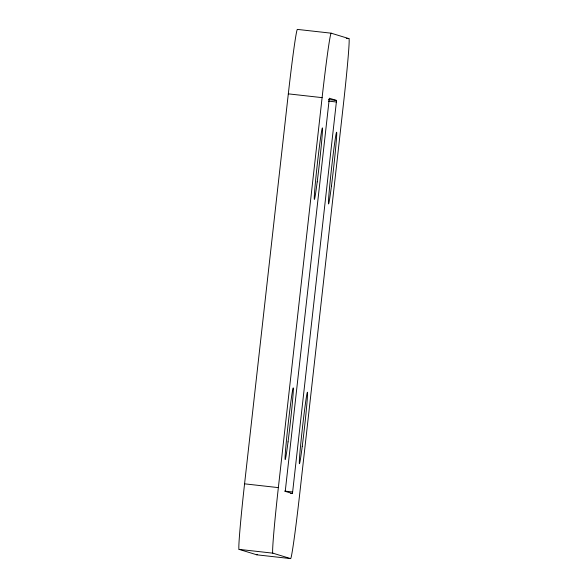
<?xml version="1.0" encoding="UTF-8"?>
<svg xmlns="http://www.w3.org/2000/svg" width="588" height="588" viewBox="0 0 588 588"><rect width="100%" height="100%" fill="white"/><g stroke="black" fill="none" stroke-linecap="round" stroke-linejoin="round"><path stroke-width="0.88" d="M244.571 483.836L288.318 93.852A65.408 1.823 -83.6 0 1 297.388 29.4L331.169 33.185L348.941 38.624A65.408 1.823 -83.6 0 1 343.429 104.164L299.682 494.148A65.408 1.823 -83.6 0 1 290.612 558.6L256.831 554.815L239.059 549.376A65.408 1.823 -83.6 0 1 244.571 483.836L278.359 487.621A65.408 1.823 -83.6 0 0 272.847 553.161L290.612 558.6M278.359 487.621L322.106 97.637A65.408 1.823 -83.6 0 1 331.169 33.185M292.457 493.553L336.549 100.445L329.331 98.233L285.239 491.34L292.457 493.553L290.678 493.347M346.273 38.323L348.941 38.624M288.318 93.852L322.106 97.637M328.545 99.548L336.549 100.445M328.376 101.107L336.373 102.003M284.629 491.09L292.633 491.987M239.059 549.376L272.847 553.161M257.125 554.33A65.408 1.823 -83.6 0 1 256.831 554.815M331.419 186.242A36.052 1.007 -83.6 0 0 336.601 132.249A36.052 1.007 -83.6 0 0 329.721 185.727A36.052 1.007 -83.6 0 0 331.419 186.242M288.046 441.882A36.052 1.007 -83.6 0 0 293.221 387.889A36.052 1.007 -83.6 0 0 286.349 441.368A36.052 1.007 -83.6 0 0 288.046 441.882M317.204 181.898A36.052 1.007 -83.6 0 0 322.386 127.897A36.052 1.007 -83.6 0 0 315.513 181.376A36.052 1.007 -83.6 0 0 317.204 181.898M302.254 446.233A36.052 1.007 -83.6 0 0 307.436 392.24A36.052 1.007 -83.6 0 0 300.564 445.711A36.052 1.007 -83.6 0 0 302.254 446.233"/></g></svg>
